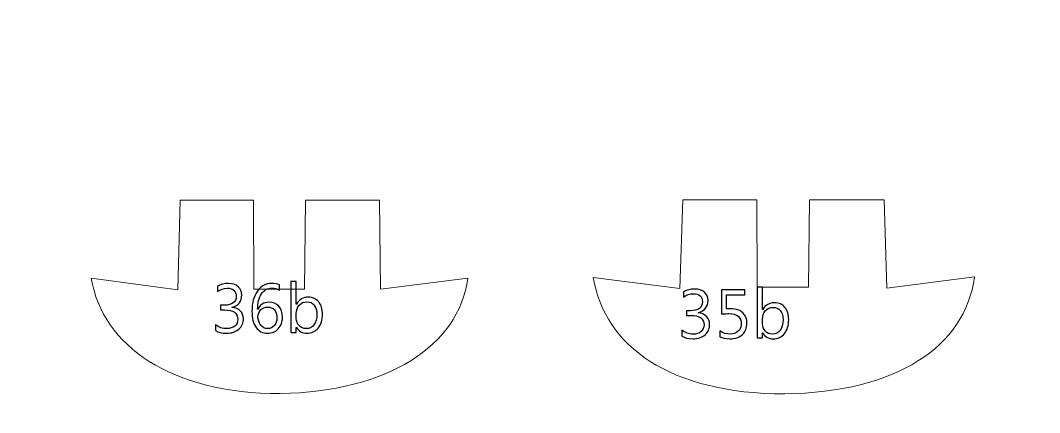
# Model space of a CAD drawing. Header units: centimetres. Extents: x -370 to 378, y -504 to 433.
# Drawn here: x 60.4 to 180, y 309.8 to 355.8 of the extents above; entities that cross this region are included whole.
import ezdxf

# ---------------------------------------------------------------- set-up
doc = ezdxf.new("R2010")
doc.units = ezdxf.units.CM
doc.header["$MEASUREMENT"] = 0
doc.layers.add('Camada 1', color=7, linetype='Continuous')
doc.layers.add('Camada 2', color=20, linetype='Continuous')

msp = doc.modelspace()

# ---------------------------------------------------------------- linework, layer by layer
at = {"layer": 'Camada 1', "lineweight": 9}
for points, knots in [([(216.72, 265.25), (216.72, 265.25), (230.12, 265.32), (230.12, 265.32), (230.12, 265.32), (230.12, 265.32), (230.1, 244.77), (230.1, 244.77), (230.1, 244.77), (230.1, 244.77), (236.36, 244.77), (236.36, 244.77), (236.36, 244.77), (236.36, 244.77), (236.37, 265.18), (236.37, 265.18), (236.37, 265.18), (236.37, 265.18), (256.21, 265.18), (256.21, 265.18), (256.21, 265.18), (256.21, 265.18), (256.21, 244.77), (256.21, 244.77), (256.21, 244.77), (256.21, 244.77), (262.44, 244.77), (262.44, 244.77), (262.44, 244.77), (262.44, 244.77), (262.45, 265.21), (262.45, 265.21), (262.45, 265.21), (262.45, 265.21), (282.35, 265.2), (282.35, 265.2), (282.35, 265.2), (282.35, 265.2), (282.3, 244.78), (282.3, 244.78), (282.3, 244.78), (282.3, 244.78), (288.63, 244.77), (288.63, 244.77), (288.63, 244.77), (288.63, 244.77), (288.65, 265.26), (288.65, 265.26), (288.65, 265.26), (288.65, 265.26), (308.48, 265.28), (308.48, 265.28), (308.48, 265.28), (308.48, 265.28), (308.48, 244.77), (308.48, 244.77), (308.48, 244.77), (308.48, 244.77), (314.69, 244.77), (314.69, 244.77), (314.69, 244.77), (314.69, 244.77), (314.79, 265.25), (314.79, 265.25), (314.79, 265.25), (314.79, 265.25), (334.83, 265.21), (334.83, 265.21), (334.83, 265.21), (334.83, 265.21), (334.89, 244.77), (334.89, 244.77), (334.89, 244.77), (334.89, 244.77), (341.06, 244.77), (341.06, 244.77), (341.06, 244.77), (341.06, 244.77), (341.09, 265.21), (341.09, 265.21), (341.09, 265.21), (341.09, 265.21), (366.92, 265.22), (366.92, 265.22), (366.92, 265.22), (366.92, 265.22), (366.97, 256.87), (366.97, 256.87), (366.97, 256.87), (366.97, 256.87), (360.75, 256.87), (360.75, 256.87), (360.75, 256.87), (360.75, 256.87), (360.75, 232.29), (360.75, 232.29), (360.75, 232.29), (360.75, 232.29), (366.96, 232.3), (366.96, 232.3), (366.96, 232.3), (366.96, 232.3), (366.96, 224.01), (366.96, 224.01), (366.96, 224.01), (366.96, 224.01), (210.2, 224.01), (210.2, 224.01), (210.2, 224.01), (210.2, 224.01), (210.19, 236.57), (210.19, 236.57), (210.19, 236.57), (210.19, 236.57), (189.14, 236.57), (189.14, 236.57), (189.14, 236.57), (185.92, 236.5), (184.44, 233.06), (184.41, 226.83), (184.41, 226.83), (184.67, 216.63), (178.68, 212.36), (173.82, 212.9), (173.82, 212.9), (173.82, 212.9), (176.7, 236.15), (176.7, 236.15), (176.7, 236.15), (176.7, 236.15), (170.54, 236.79), (170.54, 236.79), (170.54, 236.79), (170.54, 236.79), (168.49, 221.6), (168.49, 221.6), (168.49, 221.6), (168.49, 221.6), (4.29, 221.42), (4.29, 221.42), (4.29, 221.42), (4.29, 221.42), (4.29, 209.38), (4.29, 209.38), (4.29, 209.38), (4.29, 209.38), (-1.97, 209.37), (-1.97, 209.37), (-1.97, 209.37), (-1.97, 209.37), (-2.24, 168.07), (-2.24, 168.07), (-2.24, 168.07), (-2.24, 168.07), (-66.59, 160.86), (-66.59, 160.86), (-66.59, 160.86), (-66.59, 160.86), (-120.1, 160.89), (-120.1, 160.89), (-120.1, 160.89), (-122.91, 159.85), (-124.08, 157.5), (-123.29, 153.57), (-123.29, 153.57), (-123.29, 153.57), (-121.42, 147.7), (-121.42, 147.7), (-121.42, 147.7), (-119.66, 142.22), (-119.16, 139.07), (-123.56, 137.25), (-123.56, 137.25), (-123.56, 137.25), (-131.46, 134.3), (-131.46, 134.3), (-131.46, 134.3), (-142.33, 129.37), (-143.93, 118.84), (-139.19, 104.49), (-139.19, 104.49), (-136.72, 96.59), (-139.7, 91.08), (-144.31, 92.77), (-144.31, 92.77), (-144.31, 92.77), (-196.02, 110.18), (-196.02, 110.18), (-196.02, 110.18), (-194.83, 114.68), (-193.39, 119.17), (-191.72, 123.67), (-191.72, 123.67), (-191.72, 123.67), (-176.99, 117.36), (-176.99, 117.36), (-176.99, 117.36), (-176.99, 117.36), (-174.94, 123.3), (-174.94, 123.3), (-174.94, 123.3), (-174.94, 123.3), (-189.72, 129.6), (-189.72, 129.6), (-189.72, 129.6), (-187.47, 134.47), (-185.1, 139.22), (-182.61, 143.84), (-182.61, 143.84), (-182.61, 143.84), (-167.89, 135.79), (-167.89, 135.79), (-167.89, 135.79), (-167.89, 135.79), (-164.64, 141.09), (-164.64, 141.09), (-164.64, 141.09), (-164.64, 141.09), (-179.18, 149.21), (-179.18, 149.21), (-179.18, 149.21), (-176.8, 153.4), (-174.32, 157.38), (-171.69, 161.08), (-171.69, 161.08), (-171.69, 161.08), (-158.22, 152.02), (-158.22, 152.02), (-158.22, 152.02), (-158.22, 152.02), (-154.85, 157.14), (-154.85, 157.14), (-154.85, 157.14), (-154.85, 157.14), (-168.14, 166.2), (-168.14, 166.2), (-168.14, 166.2), (-165.27, 169.95), (-162.56, 173.78), (-160.03, 177.69), (-160.03, 177.69), (-160.03, 177.69), (-146.12, 169.01), (-146.12, 169.01), (-146.12, 169.01), (-146.12, 169.01), (-143.44, 174.44), (-143.44, 174.44), (-143.44, 174.44), (-143.44, 174.44), (-157.04, 183.25), (-157.04, 183.25), (-157.04, 183.25), (-151.69, 195.77), (-155.4, 206.05), (-170.3, 212.16), (-170.3, 212.16), (-196.33, 218.03), (-225.84, 215.09), (-252.77, 201.8), (-252.77, 201.8), (-272.12, 191.19), (-291.08, 177.8), (-311.37, 166), (-311.37, 166), (-321.66, 159.34), (-331.85, 153.37), (-342.74, 148.57), (-342.74, 148.57), (-346.86, 147.22), (-349.73, 146.71), (-351.28, 147.57), (-351.28, 147.57), (-360.97, 156.27), (-365.92, 177.16), (-365.13, 212.75), (-365.13, 212.75), (-363.04, 242.96), (-358.03, 262.69), (-349.49, 269.76), (-349.49, 269.76), (-341.69, 272.71), (-312.34, 273.16), (-268.24, 269.82), (-268.24, 269.82), (-238.22, 267.47), (-208.36, 264.64), (-178.6, 261.52), (-178.6, 261.52), (-161.15, 259.51), (-146.66, 274.84), (-133.66, 298.46), (-133.66, 298.46), (-137.93, 299.19), (-140.95, 302.51), (-141.33, 309.22), (-141.33, 309.22), (-141.25, 317.16), (-137.79, 321.12), (-131.21, 321.7), (-131.21, 321.7), (-128.46, 321.72), (-125.72, 321.69), (-122.98, 321.38), (-122.98, 321.38), (-119.25, 320.93), (-117.52, 322.57), (-117.64, 327.13), (-117.64, 327.13), (-117.64, 327.13), (-117.58, 336.15), (-117.58, 336.15), (-117.58, 336.15), (-117.58, 336.15), (-110.78, 336.15), (-110.78, 336.15), (-110.78, 336.15), (-110.78, 336.15), (-110.77, 349.14), (-110.77, 349.14), (-110.77, 349.14), (-110.77, 349.14), (-99.34, 349.13), (-99.34, 349.13), (-99.34, 349.13), (-99.34, 349.13), (-88.15, 362.88), (-88.15, 362.88), (-88.15, 362.88), (-88.15, 362.88), (-34.12, 362.87), (-34.12, 362.87), (-34.12, 362.87), (-34.12, 362.87), (-34.11, 340.51), (-34.11, 340.51), (-34.11, 340.51), (-34.11, 340.51), (-27.6, 340.51), (-27.6, 340.51), (-27.6, 340.51), (-27.6, 340.51), (-27.69, 325.72), (-27.69, 325.72), (-27.69, 325.72), (-27.87, 322.53), (-30.05, 321.13), (-33.36, 320.6), (-33.36, 320.6), (-33.36, 320.6), (-44.15, 320.59), (-44.15, 320.59), (-44.15, 320.59), (-44.15, 320.59), (-44.15, 311.19), (-44.15, 311.19), (-44.15, 311.19), (-44.15, 311.19), (-32.85, 311.19), (-32.85, 311.19), (-32.85, 311.19), (-18.57, 310.63), (-10.26, 308.44), (-6.27, 303.59), (-6.27, 303.59), (-3.71, 300.56), (-2.15, 297.2), (-2.03, 293.35), (-2.03, 293.35), (-2.03, 293.35), (-1.9, 274.86), (-1.9, 274.86), (-1.9, 274.86), (-1.9, 274.86), (4.41, 274.86), (4.41, 274.86), (4.41, 274.86), (4.41, 274.86), (4.43, 260.31), (4.43, 260.31), (4.43, 260.31), (4.43, 260.31), (175.04, 260.3), (175.04, 260.3), (175.04, 260.3), (175.04, 260.3), (175.02, 268.36), (175.02, 268.36), (175.02, 268.36), (179.18, 281.41), (183.27, 295.03), (187.51, 307.5), (187.51, 307.5), (189.37, 313.03), (192.54, 316.08), (197.01, 315.93), (197.01, 315.93), (202.87, 315.37), (206.19, 311.72), (207.98, 306.1), (207.98, 306.1), (211.36, 293.08), (213.79, 278.85), (216.72, 265.25)], [0, 0, 0, 0, 0.009804, 0.009804, 0.009804, 0.009804, 0.019608, 0.019608, 0.019608, 0.019608, 0.029412, 0.029412, 0.029412, 0.029412, 0.039216, 0.039216, 0.039216, 0.039216, 0.04902, 0.04902, 0.04902, 0.04902, 0.058824, 0.058824, 0.058824, 0.058824, 0.068627, 0.068627, 0.068627, 0.068627, 0.078431, 0.078431, 0.078431, 0.078431, 0.088235, 0.088235, 0.088235, 0.088235, 0.098039, 0.098039, 0.098039, 0.098039, 0.107843, 0.107843, 0.107843, 0.107843, 0.117647, 0.117647, 0.117647, 0.117647, 0.127451, 0.127451, 0.127451, 0.127451, 0.137255, 0.137255, 0.137255, 0.137255, 0.147059, 0.147059, 0.147059, 0.147059, 0.156863, 0.156863, 0.156863, 0.156863, 0.166667, 0.166667, 0.166667, 0.166667, 0.176471, 0.176471, 0.176471, 0.176471, 0.186275, 0.186275, 0.186275, 0.186275, 0.196078, 0.196078, 0.196078, 0.196078, 0.205882, 0.205882, 0.205882, 0.205882, 0.215686, 0.215686, 0.215686, 0.215686, 0.22549, 0.22549, 0.22549, 0.22549, 0.235294, 0.235294, 0.235294, 0.235294, 0.245098, 0.245098, 0.245098, 0.245098, 0.254902, 0.254902, 0.254902, 0.254902, 0.264706, 0.264706, 0.264706, 0.264706, 0.27451, 0.27451, 0.27451, 0.27451, 0.284314, 0.284314, 0.284314, 0.284314, 0.294118, 0.294118, 0.294118, 0.294118, 0.303922, 0.303922, 0.303922, 0.303922, 0.313725, 0.313725, 0.313725, 0.313726, 0.323529, 0.323529, 0.323529, 0.323529, 0.333333, 0.333333, 0.333333, 0.333333, 0.343137, 0.343137, 0.343137, 0.343137, 0.352941, 0.352941, 0.352941, 0.352941, 0.362745, 0.362745, 0.362745, 0.362745, 0.372549, 0.372549, 0.372549, 0.372549, 0.382353, 0.382353, 0.382353, 0.382353, 0.392157, 0.392157, 0.392157, 0.392157, 0.401961, 0.401961, 0.401961, 0.401961, 0.411765, 0.411765, 0.411765, 0.411765, 0.421569, 0.421569, 0.421569, 0.421569, 0.431373, 0.431373, 0.431373, 0.431373, 0.441176, 0.441176, 0.441176, 0.441176, 0.45098, 0.45098, 0.45098, 0.45098, 0.460784, 0.460784, 0.460784, 0.460784, 0.470588, 0.470588, 0.470588, 0.470588, 0.480392, 0.480392, 0.480392, 0.480392, 0.490196, 0.490196, 0.490196, 0.490196, 0.5, 0.5, 0.5, 0.5, 0.509804, 0.509804, 0.509804, 0.509804, 0.519608, 0.519608, 0.519608, 0.519608, 0.529412, 0.529412, 0.529412, 0.529412, 0.539216, 0.539216, 0.539216, 0.539216, 0.54902, 0.54902, 0.54902, 0.54902, 0.558824, 0.558824, 0.558824, 0.558824, 0.568627, 0.568627, 0.568627, 0.568627, 0.578431, 0.578431, 0.578431, 0.578431, 0.588235, 0.588235, 0.588235, 0.588235, 0.598039, 0.598039, 0.598039, 0.598039, 0.607843, 0.607843, 0.607843, 0.607843, 0.617647, 0.617647, 0.617647, 0.617647, 0.627451, 0.627451, 0.627451, 0.627451, 0.637255, 0.637255, 0.637255, 0.637255, 0.647059, 0.647059, 0.647059, 0.647059, 0.656863, 0.656863, 0.656863, 0.656863, 0.666667, 0.666667, 0.666667, 0.666667, 0.676471, 0.676471, 0.676471, 0.676471, 0.686275, 0.686275, 0.686275, 0.686275, 0.696078, 0.696078, 0.696078, 0.696078, 0.705882, 0.705882, 0.705882, 0.705882, 0.715686, 0.715686, 0.715686, 0.715686, 0.72549, 0.72549, 0.72549, 0.72549, 0.735294, 0.735294, 0.735294, 0.735294, 0.745098, 0.745098, 0.745098, 0.745098, 0.754902, 0.754902, 0.754902, 0.754902, 0.764706, 0.764706, 0.764706, 0.764706, 0.77451, 0.77451, 0.77451, 0.77451, 0.784314, 0.784314, 0.784314, 0.784314, 0.794118, 0.794118, 0.794118, 0.794118, 0.803922, 0.803922, 0.803922, 0.803922, 0.813725, 0.813725, 0.813725, 0.813726, 0.823529, 0.823529, 0.823529, 0.823529, 0.833333, 0.833333, 0.833333, 0.833333, 0.843137, 0.843137, 0.843137, 0.843137, 0.852941, 0.852941, 0.852941, 0.852941, 0.862745, 0.862745, 0.862745, 0.862745, 0.872549, 0.872549, 0.872549, 0.872549, 0.882353, 0.882353, 0.882353, 0.882353, 0.892157, 0.892157, 0.892157, 0.892157, 0.901961, 0.901961, 0.901961, 0.901961, 0.911765, 0.911765, 0.911765, 0.911765, 0.921569, 0.921569, 0.921569, 0.921569, 0.931373, 0.931373, 0.931373, 0.931373, 0.941176, 0.941176, 0.941176, 0.941176, 0.95098, 0.95098, 0.95098, 0.95098, 0.960784, 0.960784, 0.960784, 0.960784, 0.970588, 0.970588, 0.970588, 0.970588, 0.980392, 0.980392, 0.980392, 0.980392, 1, 1, 1, 1]), ([(79.11, 334.69), (79.11, 334.69), (87.71, 334.69), (87.71, 334.69), (87.71, 334.69), (87.71, 334.69), (87.75, 324.25), (87.75, 324.25), (87.75, 324.25), (87.75, 324.25), (93.7, 324.25), (93.7, 324.25), (93.7, 324.25), (93.7, 324.25), (93.81, 334.69), (93.81, 334.69), (93.81, 334.69), (93.81, 334.69), (102.52, 334.69), (102.52, 334.69), (102.52, 334.69), (102.52, 334.69), (102.63, 324.24), (102.63, 324.24), (102.63, 324.24), (102.63, 324.24), (112.89, 325.54), (112.89, 325.54), (112.89, 325.54), (111.8, 317.53), (103.41, 312.22), (90.87, 311.98), (90.87, 311.98), (78.06, 312.02), (70.03, 317.51), (68.67, 325.55), (68.67, 325.55), (68.67, 325.55), (78.83, 324.17), (78.83, 324.17), (78.83, 324.17), (78.83, 324.17), (79.11, 334.69), (79.11, 334.69)], [0, 0, 0, 0, 0.083333, 0.083333, 0.083333, 0.083333, 0.166667, 0.166667, 0.166667, 0.166667, 0.25, 0.25, 0.25, 0.25, 0.333333, 0.333333, 0.333333, 0.333333, 0.416667, 0.416667, 0.416667, 0.416667, 0.5, 0.5, 0.5, 0.5, 0.583333, 0.583333, 0.583333, 0.583333, 0.666667, 0.666667, 0.666667, 0.666667, 0.75, 0.75, 0.75, 0.75, 0.833333, 0.833333, 0.833333, 0.833333, 1, 1, 1, 1]), ([(138.14, 334.74), (138.14, 334.74), (146.83, 334.74), (146.83, 334.74), (146.83, 334.74), (146.83, 334.74), (146.87, 324.48), (146.87, 324.48), (146.87, 324.48), (146.87, 324.48), (152.86, 324.47), (152.86, 324.47), (152.86, 324.47), (152.86, 324.47), (152.98, 334.74), (152.98, 334.74), (152.98, 334.74), (152.98, 334.74), (161.76, 334.74), (161.76, 334.74), (161.76, 334.74), (161.76, 334.74), (162.06, 324.38), (162.06, 324.38), (162.06, 324.38), (162.06, 324.38), (172.36, 325.69), (172.36, 325.69), (172.36, 325.69), (171.27, 317.44), (163.18, 312.18), (150.11, 311.94), (150.11, 311.94), (136.52, 311.98), (128.98, 317.56), (127.61, 325.6), (127.61, 325.6), (127.61, 325.6), (137.77, 324.32), (137.77, 324.32), (137.77, 324.32), (137.77, 324.32), (138.14, 334.74), (138.14, 334.74)], [0, 0, 0, 0, 0.083333, 0.083333, 0.083333, 0.083333, 0.166667, 0.166667, 0.166667, 0.166667, 0.25, 0.25, 0.25, 0.25, 0.333333, 0.333333, 0.333333, 0.333333, 0.416667, 0.416667, 0.416667, 0.416667, 0.5, 0.5, 0.5, 0.5, 0.583333, 0.583333, 0.583333, 0.583333, 0.666667, 0.666667, 0.666667, 0.666667, 0.75, 0.75, 0.75, 0.75, 0.833333, 0.833333, 0.833333, 0.833333, 1, 1, 1, 1])]:
    msp.add_open_spline(points, degree=3, knots=knots, dxfattribs=at)
at = {"layer": 'Camada 2'}
for points, knots in [([(83.28, 319.38), (83.28, 319.38), (83.28, 320.07), (83.28, 320.07), (83.28, 320.07), (83.66, 319.76), (84.1, 319.61), (84.58, 319.61), (84.58, 319.61), (84.98, 319.61), (85.29, 319.71), (85.53, 319.91), (85.53, 319.91), (85.76, 320.1), (85.88, 320.37), (85.88, 320.7), (85.88, 320.7), (85.88, 321.44), (85.36, 321.81), (84.31, 321.81), (84.31, 321.81), (84.31, 321.81), (83.84, 321.81), (83.84, 321.81), (83.84, 321.81), (83.84, 321.81), (83.84, 322.36), (83.84, 322.36), (83.84, 322.36), (83.84, 322.36), (84.29, 322.36), (84.29, 322.36), (84.29, 322.36), (85.22, 322.36), (85.69, 322.71), (85.69, 323.4), (85.69, 323.4), (85.69, 324.04), (85.33, 324.36), (84.62, 324.36), (84.62, 324.36), (84.22, 324.36), (83.85, 324.23), (83.49, 323.96), (83.49, 323.96), (83.49, 323.96), (83.49, 324.59), (83.49, 324.59), (83.49, 324.59), (83.86, 324.8), (84.29, 324.91), (84.78, 324.91), (84.78, 324.91), (85.25, 324.91), (85.63, 324.78), (85.92, 324.53), (85.92, 324.53), (86.21, 324.28), (86.35, 323.96), (86.35, 323.56), (86.35, 323.56), (86.35, 322.82), (85.97, 322.34), (85.21, 322.13), (85.21, 322.13), (85.21, 322.13), (85.21, 322.11), (85.21, 322.11), (85.21, 322.11), (85.62, 322.07), (85.94, 321.93), (86.18, 321.68), (86.18, 321.68), (86.42, 321.44), (86.54, 321.13), (86.54, 320.77), (86.54, 320.77), (86.54, 320.26), (86.36, 319.85), (86, 319.54), (86, 319.54), (85.63, 319.23), (85.15, 319.07), (84.56, 319.07), (84.56, 319.07), (84.02, 319.07), (83.59, 319.17), (83.28, 319.38)], [0, 0, 0, 0, 0.043478, 0.043478, 0.043478, 0.043478, 0.086957, 0.086957, 0.086957, 0.086957, 0.130435, 0.130435, 0.130435, 0.130435, 0.173913, 0.173913, 0.173913, 0.173913, 0.217391, 0.217391, 0.217391, 0.217391, 0.26087, 0.26087, 0.26087, 0.26087, 0.304348, 0.304348, 0.304348, 0.304348, 0.347826, 0.347826, 0.347826, 0.347826, 0.391304, 0.391304, 0.391304, 0.391304, 0.434783, 0.434783, 0.434783, 0.434783, 0.478261, 0.478261, 0.478261, 0.478261, 0.521739, 0.521739, 0.521739, 0.521739, 0.565217, 0.565217, 0.565217, 0.565217, 0.608696, 0.608696, 0.608696, 0.608696, 0.652174, 0.652174, 0.652174, 0.652174, 0.695652, 0.695652, 0.695652, 0.695652, 0.73913, 0.73913, 0.73913, 0.73913, 0.782609, 0.782609, 0.782609, 0.782609, 0.826087, 0.826087, 0.826087, 0.826087, 0.869565, 0.869565, 0.869565, 0.869565, 0.913043, 0.913043, 0.913043, 0.913043, 1, 1, 1, 1]), ([(90.78, 324.75), (90.78, 324.75), (90.78, 324.14), (90.78, 324.14), (90.78, 324.14), (90.49, 324.29), (90.19, 324.36), (89.86, 324.36), (89.86, 324.36), (89.36, 324.36), (88.96, 324.14), (88.66, 323.69), (88.66, 323.69), (88.36, 323.25), (88.21, 322.65), (88.21, 321.9), (88.21, 321.9), (88.21, 321.9), (88.23, 321.9), (88.23, 321.9), (88.23, 321.9), (88.49, 322.43), (88.92, 322.7), (89.52, 322.7), (89.52, 322.7), (90.01, 322.7), (90.4, 322.54), (90.69, 322.23), (90.69, 322.23), (90.99, 321.91), (91.13, 321.48), (91.13, 320.95), (91.13, 320.95), (91.13, 320.4), (90.96, 319.95), (90.63, 319.6), (90.63, 319.6), (90.3, 319.25), (89.87, 319.07), (89.36, 319.07), (89.36, 319.07), (88.79, 319.07), (88.35, 319.3), (88.03, 319.75), (88.03, 319.75), (87.7, 320.2), (87.54, 320.83), (87.54, 321.65), (87.54, 321.65), (87.54, 322.64), (87.75, 323.43), (88.18, 324.02), (88.18, 324.02), (88.6, 324.61), (89.16, 324.91), (89.85, 324.91), (89.85, 324.91), (90.24, 324.91), (90.55, 324.86), (90.78, 324.75)], [0, 0, 0, 0, 0.0625, 0.0625, 0.0625, 0.0625, 0.125, 0.125, 0.125, 0.125, 0.1875, 0.1875, 0.1875, 0.1875, 0.25, 0.25, 0.25, 0.25, 0.3125, 0.3125, 0.3125, 0.3125, 0.375, 0.375, 0.375, 0.375, 0.4375, 0.4375, 0.4375, 0.4375, 0.5, 0.5, 0.5, 0.5, 0.5625, 0.5625, 0.5625, 0.5625, 0.625, 0.625, 0.625, 0.625, 0.6875, 0.6875, 0.6875, 0.6875, 0.75, 0.75, 0.75, 0.75, 0.8125, 0.8125, 0.8125, 0.8125, 0.875, 0.875, 0.875, 0.875, 1, 1, 1, 1]), ([(92.77, 319.75), (92.77, 319.75), (92.75, 319.75), (92.75, 319.75), (92.75, 319.75), (92.75, 319.75), (92.75, 319.17), (92.75, 319.17), (92.75, 319.17), (92.75, 319.17), (92.11, 319.17), (92.11, 319.17), (92.11, 319.17), (92.11, 319.17), (92.11, 325.14), (92.11, 325.14), (92.11, 325.14), (92.11, 325.14), (92.75, 325.14), (92.75, 325.14), (92.75, 325.14), (92.75, 325.14), (92.75, 322.5), (92.75, 322.5), (92.75, 322.5), (92.75, 322.5), (92.77, 322.5), (92.77, 322.5), (92.77, 322.5), (93.09, 323.03), (93.55, 323.3), (94.16, 323.3), (94.16, 323.3), (94.68, 323.3), (95.08, 323.12), (95.38, 322.76), (95.38, 322.76), (95.67, 322.39), (95.82, 321.91), (95.82, 321.3), (95.82, 321.3), (95.82, 320.63), (95.65, 320.09), (95.32, 319.68), (95.32, 319.68), (95, 319.27), (94.55, 319.07), (93.98, 319.07), (93.98, 319.07), (93.44, 319.07), (93.04, 319.3), (92.77, 319.75)], [0, 0, 0, 0, 0.071429, 0.071429, 0.071429, 0.071429, 0.142857, 0.142857, 0.142857, 0.142857, 0.214286, 0.214286, 0.214286, 0.214286, 0.285714, 0.285714, 0.285714, 0.285714, 0.357143, 0.357143, 0.357143, 0.357143, 0.428571, 0.428571, 0.428571, 0.428571, 0.5, 0.5, 0.5, 0.5, 0.571429, 0.571429, 0.571429, 0.571429, 0.642857, 0.642857, 0.642857, 0.642857, 0.714286, 0.714286, 0.714286, 0.714286, 0.785714, 0.785714, 0.785714, 0.785714, 0.857143, 0.857143, 0.857143, 0.857143, 1, 1, 1, 1]), ([(147.5, 319.1), (147.5, 319.1), (147.48, 319.1), (147.48, 319.1), (147.48, 319.1), (147.48, 319.1), (147.48, 318.52), (147.48, 318.52), (147.48, 318.52), (147.48, 318.52), (146.84, 318.52), (146.84, 318.52), (146.84, 318.52), (146.84, 318.52), (146.84, 324.49), (146.84, 324.49), (146.84, 324.49), (146.84, 324.49), (147.48, 324.49), (147.48, 324.49), (147.48, 324.49), (147.48, 324.49), (147.48, 321.85), (147.48, 321.85), (147.48, 321.85), (147.48, 321.85), (147.5, 321.85), (147.5, 321.85), (147.5, 321.85), (147.82, 322.38), (148.28, 322.65), (148.89, 322.65), (148.89, 322.65), (149.41, 322.65), (149.81, 322.47), (150.11, 322.11), (150.11, 322.11), (150.4, 321.75), (150.55, 321.26), (150.55, 320.65), (150.55, 320.65), (150.55, 319.98), (150.38, 319.44), (150.06, 319.03), (150.06, 319.03), (149.73, 318.63), (149.28, 318.42), (148.71, 318.42), (148.71, 318.42), (148.17, 318.42), (147.77, 318.65), (147.5, 319.1)], [0, 0, 0, 0, 0.071429, 0.071429, 0.071429, 0.071429, 0.142857, 0.142857, 0.142857, 0.142857, 0.214286, 0.214286, 0.214286, 0.214286, 0.285714, 0.285714, 0.285714, 0.285714, 0.357143, 0.357143, 0.357143, 0.357143, 0.428571, 0.428571, 0.428571, 0.428571, 0.5, 0.5, 0.5, 0.5, 0.571429, 0.571429, 0.571429, 0.571429, 0.642857, 0.642857, 0.642857, 0.642857, 0.714286, 0.714286, 0.714286, 0.714286, 0.785714, 0.785714, 0.785714, 0.785714, 0.857143, 0.857143, 0.857143, 0.857143, 1, 1, 1, 1]), ([(138.01, 318.73), (138.01, 318.73), (138.01, 319.42), (138.01, 319.42), (138.01, 319.42), (138.39, 319.12), (138.83, 318.96), (139.31, 318.96), (139.31, 318.96), (139.71, 318.96), (140.02, 319.06), (140.26, 319.26), (140.26, 319.26), (140.49, 319.46), (140.61, 319.72), (140.61, 320.06), (140.61, 320.06), (140.61, 320.8), (140.09, 321.17), (139.04, 321.17), (139.04, 321.17), (139.04, 321.17), (138.57, 321.17), (138.57, 321.17), (138.57, 321.17), (138.57, 321.17), (138.57, 321.71), (138.57, 321.71), (138.57, 321.71), (138.57, 321.71), (139.02, 321.71), (139.02, 321.71), (139.02, 321.71), (139.95, 321.71), (140.42, 322.06), (140.42, 322.75), (140.42, 322.75), (140.42, 323.39), (140.06, 323.71), (139.35, 323.71), (139.35, 323.71), (138.95, 323.71), (138.58, 323.58), (138.22, 323.31), (138.22, 323.31), (138.22, 323.31), (138.22, 323.94), (138.22, 323.94), (138.22, 323.94), (138.59, 324.15), (139.02, 324.26), (139.51, 324.26), (139.51, 324.26), (139.99, 324.26), (140.37, 324.14), (140.65, 323.88), (140.65, 323.88), (140.94, 323.63), (141.08, 323.31), (141.08, 322.92), (141.08, 322.92), (141.08, 322.17), (140.7, 321.69), (139.94, 321.48), (139.94, 321.48), (139.94, 321.48), (139.94, 321.46), (139.94, 321.46), (139.94, 321.46), (140.35, 321.43), (140.67, 321.28), (140.91, 321.04), (140.91, 321.04), (141.15, 320.79), (141.27, 320.48), (141.27, 320.12), (141.27, 320.12), (141.27, 319.61), (141.09, 319.2), (140.73, 318.89), (140.73, 318.89), (140.36, 318.58), (139.88, 318.42), (139.29, 318.42), (139.29, 318.42), (138.75, 318.42), (138.32, 318.53), (138.01, 318.73)], [0, 0, 0, 0, 0.043478, 0.043478, 0.043478, 0.043478, 0.086957, 0.086957, 0.086957, 0.086957, 0.130435, 0.130435, 0.130435, 0.130435, 0.173913, 0.173913, 0.173913, 0.173913, 0.217391, 0.217391, 0.217391, 0.217391, 0.26087, 0.26087, 0.26087, 0.26087, 0.304348, 0.304348, 0.304348, 0.304348, 0.347826, 0.347826, 0.347826, 0.347826, 0.391304, 0.391304, 0.391304, 0.391304, 0.434783, 0.434783, 0.434783, 0.434783, 0.478261, 0.478261, 0.478261, 0.478261, 0.521739, 0.521739, 0.521739, 0.521739, 0.565217, 0.565217, 0.565217, 0.565217, 0.608696, 0.608696, 0.608696, 0.608696, 0.652174, 0.652174, 0.652174, 0.652174, 0.695652, 0.695652, 0.695652, 0.695652, 0.73913, 0.73913, 0.73913, 0.73913, 0.782609, 0.782609, 0.782609, 0.782609, 0.826087, 0.826087, 0.826087, 0.826087, 0.869565, 0.869565, 0.869565, 0.869565, 0.913043, 0.913043, 0.913043, 0.913043, 1, 1, 1, 1]), ([(142.48, 318.66), (142.48, 318.66), (142.48, 319.34), (142.48, 319.34), (142.48, 319.34), (142.87, 319.09), (143.26, 318.96), (143.66, 318.96), (143.66, 318.96), (144.06, 318.96), (144.38, 319.08), (144.62, 319.3), (144.62, 319.3), (144.87, 319.53), (144.99, 319.83), (144.99, 320.2), (144.99, 320.2), (144.99, 320.57), (144.87, 320.86), (144.62, 321.06), (144.62, 321.06), (144.37, 321.27), (144.01, 321.37), (143.55, 321.37), (143.55, 321.37), (143.39, 321.37), (143.09, 321.36), (142.66, 321.33), (142.66, 321.33), (142.66, 321.33), (142.66, 324.17), (142.66, 324.17), (142.66, 324.17), (142.66, 324.17), (145.39, 324.17), (145.39, 324.17), (145.39, 324.17), (145.39, 324.17), (145.39, 323.58), (145.39, 323.58), (145.39, 323.58), (145.39, 323.58), (143.27, 323.58), (143.27, 323.58), (143.27, 323.58), (143.27, 323.58), (143.27, 321.92), (143.27, 321.92), (143.27, 321.92), (143.45, 321.93), (143.61, 321.94), (143.75, 321.94), (143.75, 321.94), (144.36, 321.94), (144.83, 321.79), (145.16, 321.48), (145.16, 321.48), (145.49, 321.18), (145.65, 320.77), (145.65, 320.24), (145.65, 320.24), (145.65, 319.69), (145.47, 319.25), (145.12, 318.92), (145.12, 318.92), (144.76, 318.59), (144.27, 318.42), (143.65, 318.42), (143.65, 318.42), (143.13, 318.42), (142.74, 318.5), (142.48, 318.66)], [0, 0, 0, 0, 0.052632, 0.052632, 0.052632, 0.052632, 0.105263, 0.105263, 0.105263, 0.105263, 0.157895, 0.157895, 0.157895, 0.157895, 0.210526, 0.210526, 0.210526, 0.210526, 0.263158, 0.263158, 0.263158, 0.263158, 0.315789, 0.315789, 0.315789, 0.315789, 0.368421, 0.368421, 0.368421, 0.368421, 0.421053, 0.421053, 0.421053, 0.421053, 0.473684, 0.473684, 0.473684, 0.473684, 0.526316, 0.526316, 0.526316, 0.526316, 0.578947, 0.578947, 0.578947, 0.578947, 0.631579, 0.631579, 0.631579, 0.631579, 0.684211, 0.684211, 0.684211, 0.684211, 0.736842, 0.736842, 0.736842, 0.736842, 0.789474, 0.789474, 0.789474, 0.789474, 0.842105, 0.842105, 0.842105, 0.842105, 0.894737, 0.894737, 0.894737, 0.894737, 1, 1, 1, 1]), ([(89.37, 322.15), (89.04, 322.15), (88.77, 322.04), (88.56, 321.81), (88.56, 321.81), (88.36, 321.59), (88.25, 321.32), (88.25, 321.01), (88.25, 321.01), (88.25, 320.62), (88.36, 320.3), (88.56, 320.02), (88.56, 320.02), (88.77, 319.75), (89.04, 319.61), (89.38, 319.61), (89.38, 319.61), (89.71, 319.61), (89.97, 319.73), (90.17, 319.97), (90.17, 319.97), (90.37, 320.21), (90.47, 320.51), (90.47, 320.87), (90.47, 320.87), (90.47, 321.27), (90.37, 321.59), (90.18, 321.81), (90.18, 321.81), (89.99, 322.04), (89.72, 322.15), (89.37, 322.15)], [0, 0, 0, 0, 0.111111, 0.111111, 0.111111, 0.111111, 0.222222, 0.222222, 0.222222, 0.222222, 0.333333, 0.333333, 0.333333, 0.333333, 0.444444, 0.444444, 0.444444, 0.444444, 0.555556, 0.555556, 0.555556, 0.555556, 0.666667, 0.666667, 0.666667, 0.666667, 0.777778, 0.777778, 0.777778, 0.777778, 1, 1, 1, 1]), ([(92.75, 321.38), (92.75, 321.38), (92.75, 320.81), (92.75, 320.81), (92.75, 320.81), (92.75, 320.48), (92.86, 320.19), (93.08, 319.96), (93.08, 319.96), (93.29, 319.73), (93.57, 319.61), (93.9, 319.61), (93.9, 319.61), (94.29, 319.61), (94.6, 319.76), (94.82, 320.06), (94.82, 320.06), (95.04, 320.36), (95.16, 320.78), (95.16, 321.31), (95.16, 321.31), (95.16, 321.76), (95.05, 322.12), (94.84, 322.37), (94.84, 322.37), (94.64, 322.63), (94.36, 322.76), (94, 322.76), (94, 322.76), (93.63, 322.76), (93.32, 322.63), (93.09, 322.36), (93.09, 322.36), (92.87, 322.1), (92.75, 321.77), (92.75, 321.38)], [0, 0, 0, 0, 0.1, 0.1, 0.1, 0.1, 0.2, 0.2, 0.2, 0.2, 0.3, 0.3, 0.3, 0.3, 0.4, 0.4, 0.4, 0.4, 0.5, 0.5, 0.5, 0.5, 0.6, 0.6, 0.6, 0.6, 0.7, 0.7, 0.7, 0.7, 0.8, 0.8, 0.8, 0.8, 1, 1, 1, 1]), ([(147.48, 320.73), (147.48, 320.73), (147.48, 320.16), (147.48, 320.16), (147.48, 320.16), (147.48, 319.83), (147.59, 319.55), (147.81, 319.31), (147.81, 319.31), (148.02, 319.08), (148.3, 318.96), (148.63, 318.96), (148.63, 318.96), (149.02, 318.96), (149.33, 319.11), (149.55, 319.41), (149.55, 319.41), (149.77, 319.71), (149.89, 320.13), (149.89, 320.67), (149.89, 320.67), (149.89, 321.12), (149.78, 321.47), (149.57, 321.73), (149.57, 321.73), (149.37, 321.98), (149.09, 322.11), (148.73, 322.11), (148.73, 322.11), (148.36, 322.11), (148.05, 321.98), (147.83, 321.72), (147.83, 321.72), (147.6, 321.45), (147.48, 321.12), (147.48, 320.73)], [0, 0, 0, 0, 0.1, 0.1, 0.1, 0.1, 0.2, 0.2, 0.2, 0.2, 0.3, 0.3, 0.3, 0.3, 0.4, 0.4, 0.4, 0.4, 0.5, 0.5, 0.5, 0.5, 0.6, 0.6, 0.6, 0.6, 0.7, 0.7, 0.7, 0.7, 0.8, 0.8, 0.8, 0.8, 1, 1, 1, 1])]:
    msp.add_open_spline(points, degree=3, knots=knots, dxfattribs=at)
at = {"layer": 'Camada 2', "lineweight": 9}
for points, knots in [([(83.28, 319.38), (83.28, 319.38), (83.28, 320.07), (83.28, 320.07), (83.28, 320.07), (83.66, 319.76), (84.1, 319.61), (84.58, 319.61), (84.58, 319.61), (84.98, 319.61), (85.29, 319.71), (85.53, 319.91), (85.53, 319.91), (85.76, 320.1), (85.88, 320.37), (85.88, 320.7), (85.88, 320.7), (85.88, 321.44), (85.36, 321.81), (84.31, 321.81), (84.31, 321.81), (84.31, 321.81), (83.84, 321.81), (83.84, 321.81), (83.84, 321.81), (83.84, 321.81), (83.84, 322.36), (83.84, 322.36), (83.84, 322.36), (83.84, 322.36), (84.29, 322.36), (84.29, 322.36), (84.29, 322.36), (85.22, 322.36), (85.69, 322.71), (85.69, 323.4), (85.69, 323.4), (85.69, 324.04), (85.33, 324.36), (84.62, 324.36), (84.62, 324.36), (84.22, 324.36), (83.85, 324.23), (83.49, 323.96), (83.49, 323.96), (83.49, 323.96), (83.49, 324.59), (83.49, 324.59), (83.49, 324.59), (83.86, 324.8), (84.29, 324.91), (84.78, 324.91), (84.78, 324.91), (85.25, 324.91), (85.63, 324.78), (85.92, 324.53), (85.92, 324.53), (86.21, 324.28), (86.35, 323.96), (86.35, 323.56), (86.35, 323.56), (86.35, 322.82), (85.97, 322.34), (85.21, 322.13), (85.21, 322.13), (85.21, 322.13), (85.21, 322.11), (85.21, 322.11), (85.21, 322.11), (85.62, 322.07), (85.94, 321.93), (86.18, 321.68), (86.18, 321.68), (86.42, 321.44), (86.54, 321.13), (86.54, 320.77), (86.54, 320.77), (86.54, 320.26), (86.36, 319.85), (86, 319.54), (86, 319.54), (85.63, 319.23), (85.15, 319.07), (84.56, 319.07), (84.56, 319.07), (84.02, 319.07), (83.59, 319.17), (83.28, 319.38)], [0, 0, 0, 0, 0.043478, 0.043478, 0.043478, 0.043478, 0.086957, 0.086957, 0.086957, 0.086957, 0.130435, 0.130435, 0.130435, 0.130435, 0.173913, 0.173913, 0.173913, 0.173913, 0.217391, 0.217391, 0.217391, 0.217391, 0.26087, 0.26087, 0.26087, 0.26087, 0.304348, 0.304348, 0.304348, 0.304348, 0.347826, 0.347826, 0.347826, 0.347826, 0.391304, 0.391304, 0.391304, 0.391304, 0.434783, 0.434783, 0.434783, 0.434783, 0.478261, 0.478261, 0.478261, 0.478261, 0.521739, 0.521739, 0.521739, 0.521739, 0.565217, 0.565217, 0.565217, 0.565217, 0.608696, 0.608696, 0.608696, 0.608696, 0.652174, 0.652174, 0.652174, 0.652174, 0.695652, 0.695652, 0.695652, 0.695652, 0.73913, 0.73913, 0.73913, 0.73913, 0.782609, 0.782609, 0.782609, 0.782609, 0.826087, 0.826087, 0.826087, 0.826087, 0.869565, 0.869565, 0.869565, 0.869565, 0.913043, 0.913043, 0.913043, 0.913043, 1, 1, 1, 1]), ([(90.78, 324.75), (90.78, 324.75), (90.78, 324.14), (90.78, 324.14), (90.78, 324.14), (90.49, 324.29), (90.19, 324.36), (89.86, 324.36), (89.86, 324.36), (89.36, 324.36), (88.96, 324.14), (88.66, 323.69), (88.66, 323.69), (88.36, 323.25), (88.21, 322.65), (88.21, 321.9), (88.21, 321.9), (88.21, 321.9), (88.23, 321.9), (88.23, 321.9), (88.23, 321.9), (88.49, 322.43), (88.92, 322.7), (89.52, 322.7), (89.52, 322.7), (90.01, 322.7), (90.4, 322.54), (90.69, 322.23), (90.69, 322.23), (90.99, 321.91), (91.13, 321.48), (91.13, 320.95), (91.13, 320.95), (91.13, 320.4), (90.96, 319.95), (90.63, 319.6), (90.63, 319.6), (90.3, 319.25), (89.87, 319.07), (89.36, 319.07), (89.36, 319.07), (88.79, 319.07), (88.35, 319.3), (88.03, 319.75), (88.03, 319.75), (87.7, 320.2), (87.54, 320.83), (87.54, 321.65), (87.54, 321.65), (87.54, 322.64), (87.75, 323.43), (88.18, 324.02), (88.18, 324.02), (88.6, 324.61), (89.16, 324.91), (89.85, 324.91), (89.85, 324.91), (90.24, 324.91), (90.55, 324.86), (90.78, 324.75)], [0, 0, 0, 0, 0.0625, 0.0625, 0.0625, 0.0625, 0.125, 0.125, 0.125, 0.125, 0.1875, 0.1875, 0.1875, 0.1875, 0.25, 0.25, 0.25, 0.25, 0.3125, 0.3125, 0.3125, 0.3125, 0.375, 0.375, 0.375, 0.375, 0.4375, 0.4375, 0.4375, 0.4375, 0.5, 0.5, 0.5, 0.5, 0.5625, 0.5625, 0.5625, 0.5625, 0.625, 0.625, 0.625, 0.625, 0.6875, 0.6875, 0.6875, 0.6875, 0.75, 0.75, 0.75, 0.75, 0.8125, 0.8125, 0.8125, 0.8125, 0.875, 0.875, 0.875, 0.875, 1, 1, 1, 1]), ([(92.77, 319.75), (92.77, 319.75), (92.75, 319.75), (92.75, 319.75), (92.75, 319.75), (92.75, 319.75), (92.75, 319.17), (92.75, 319.17), (92.75, 319.17), (92.75, 319.17), (92.11, 319.17), (92.11, 319.17), (92.11, 319.17), (92.11, 319.17), (92.11, 325.14), (92.11, 325.14), (92.11, 325.14), (92.11, 325.14), (92.75, 325.14), (92.75, 325.14), (92.75, 325.14), (92.75, 325.14), (92.75, 322.5), (92.75, 322.5), (92.75, 322.5), (92.75, 322.5), (92.77, 322.5), (92.77, 322.5), (92.77, 322.5), (93.09, 323.03), (93.55, 323.3), (94.16, 323.3), (94.16, 323.3), (94.68, 323.3), (95.08, 323.12), (95.38, 322.76), (95.38, 322.76), (95.67, 322.39), (95.82, 321.91), (95.82, 321.3), (95.82, 321.3), (95.82, 320.63), (95.65, 320.09), (95.32, 319.68), (95.32, 319.68), (95, 319.27), (94.55, 319.07), (93.98, 319.07), (93.98, 319.07), (93.44, 319.07), (93.04, 319.3), (92.77, 319.75)], [0, 0, 0, 0, 0.071429, 0.071429, 0.071429, 0.071429, 0.142857, 0.142857, 0.142857, 0.142857, 0.214286, 0.214286, 0.214286, 0.214286, 0.285714, 0.285714, 0.285714, 0.285714, 0.357143, 0.357143, 0.357143, 0.357143, 0.428571, 0.428571, 0.428571, 0.428571, 0.5, 0.5, 0.5, 0.5, 0.571429, 0.571429, 0.571429, 0.571429, 0.642857, 0.642857, 0.642857, 0.642857, 0.714286, 0.714286, 0.714286, 0.714286, 0.785714, 0.785714, 0.785714, 0.785714, 0.857143, 0.857143, 0.857143, 0.857143, 1, 1, 1, 1]), ([(147.5, 319.1), (147.5, 319.1), (147.48, 319.1), (147.48, 319.1), (147.48, 319.1), (147.48, 319.1), (147.48, 318.52), (147.48, 318.52), (147.48, 318.52), (147.48, 318.52), (146.84, 318.52), (146.84, 318.52), (146.84, 318.52), (146.84, 318.52), (146.84, 324.49), (146.84, 324.49), (146.84, 324.49), (146.84, 324.49), (147.48, 324.49), (147.48, 324.49), (147.48, 324.49), (147.48, 324.49), (147.48, 321.85), (147.48, 321.85), (147.48, 321.85), (147.48, 321.85), (147.5, 321.85), (147.5, 321.85), (147.5, 321.85), (147.82, 322.38), (148.28, 322.65), (148.89, 322.65), (148.89, 322.65), (149.41, 322.65), (149.81, 322.47), (150.11, 322.11), (150.11, 322.11), (150.4, 321.75), (150.55, 321.26), (150.55, 320.65), (150.55, 320.65), (150.55, 319.98), (150.38, 319.44), (150.06, 319.03), (150.06, 319.03), (149.73, 318.63), (149.28, 318.42), (148.71, 318.42), (148.71, 318.42), (148.17, 318.42), (147.77, 318.65), (147.5, 319.1)], [0, 0, 0, 0, 0.071429, 0.071429, 0.071429, 0.071429, 0.142857, 0.142857, 0.142857, 0.142857, 0.214286, 0.214286, 0.214286, 0.214286, 0.285714, 0.285714, 0.285714, 0.285714, 0.357143, 0.357143, 0.357143, 0.357143, 0.428571, 0.428571, 0.428571, 0.428571, 0.5, 0.5, 0.5, 0.5, 0.571429, 0.571429, 0.571429, 0.571429, 0.642857, 0.642857, 0.642857, 0.642857, 0.714286, 0.714286, 0.714286, 0.714286, 0.785714, 0.785714, 0.785714, 0.785714, 0.857143, 0.857143, 0.857143, 0.857143, 1, 1, 1, 1]), ([(138.01, 318.73), (138.01, 318.73), (138.01, 319.42), (138.01, 319.42), (138.01, 319.42), (138.39, 319.12), (138.83, 318.96), (139.31, 318.96), (139.31, 318.96), (139.71, 318.96), (140.02, 319.06), (140.26, 319.26), (140.26, 319.26), (140.49, 319.46), (140.61, 319.72), (140.61, 320.06), (140.61, 320.06), (140.61, 320.8), (140.09, 321.17), (139.04, 321.17), (139.04, 321.17), (139.04, 321.17), (138.57, 321.17), (138.57, 321.17), (138.57, 321.17), (138.57, 321.17), (138.57, 321.71), (138.57, 321.71), (138.57, 321.71), (138.57, 321.71), (139.02, 321.71), (139.02, 321.71), (139.02, 321.71), (139.95, 321.71), (140.42, 322.06), (140.42, 322.75), (140.42, 322.75), (140.42, 323.39), (140.06, 323.71), (139.35, 323.71), (139.35, 323.71), (138.95, 323.71), (138.58, 323.58), (138.22, 323.31), (138.22, 323.31), (138.22, 323.31), (138.22, 323.94), (138.22, 323.94), (138.22, 323.94), (138.59, 324.15), (139.02, 324.26), (139.51, 324.26), (139.51, 324.26), (139.99, 324.26), (140.37, 324.14), (140.65, 323.88), (140.65, 323.88), (140.94, 323.63), (141.08, 323.31), (141.08, 322.92), (141.08, 322.92), (141.08, 322.17), (140.7, 321.69), (139.94, 321.48), (139.94, 321.48), (139.94, 321.48), (139.94, 321.46), (139.94, 321.46), (139.94, 321.46), (140.35, 321.43), (140.67, 321.28), (140.91, 321.04), (140.91, 321.04), (141.15, 320.79), (141.27, 320.48), (141.27, 320.12), (141.27, 320.12), (141.27, 319.61), (141.09, 319.2), (140.73, 318.89), (140.73, 318.89), (140.36, 318.58), (139.88, 318.42), (139.29, 318.42), (139.29, 318.42), (138.75, 318.42), (138.32, 318.53), (138.01, 318.73)], [0, 0, 0, 0, 0.043478, 0.043478, 0.043478, 0.043478, 0.086957, 0.086957, 0.086957, 0.086957, 0.130435, 0.130435, 0.130435, 0.130435, 0.173913, 0.173913, 0.173913, 0.173913, 0.217391, 0.217391, 0.217391, 0.217391, 0.26087, 0.26087, 0.26087, 0.26087, 0.304348, 0.304348, 0.304348, 0.304348, 0.347826, 0.347826, 0.347826, 0.347826, 0.391304, 0.391304, 0.391304, 0.391304, 0.434783, 0.434783, 0.434783, 0.434783, 0.478261, 0.478261, 0.478261, 0.478261, 0.521739, 0.521739, 0.521739, 0.521739, 0.565217, 0.565217, 0.565217, 0.565217, 0.608696, 0.608696, 0.608696, 0.608696, 0.652174, 0.652174, 0.652174, 0.652174, 0.695652, 0.695652, 0.695652, 0.695652, 0.73913, 0.73913, 0.73913, 0.73913, 0.782609, 0.782609, 0.782609, 0.782609, 0.826087, 0.826087, 0.826087, 0.826087, 0.869565, 0.869565, 0.869565, 0.869565, 0.913043, 0.913043, 0.913043, 0.913043, 1, 1, 1, 1]), ([(142.48, 318.66), (142.48, 318.66), (142.48, 319.34), (142.48, 319.34), (142.48, 319.34), (142.87, 319.09), (143.26, 318.96), (143.66, 318.96), (143.66, 318.96), (144.06, 318.96), (144.38, 319.08), (144.62, 319.3), (144.62, 319.3), (144.87, 319.53), (144.99, 319.83), (144.99, 320.2), (144.99, 320.2), (144.99, 320.57), (144.87, 320.86), (144.62, 321.06), (144.62, 321.06), (144.37, 321.27), (144.01, 321.37), (143.55, 321.37), (143.55, 321.37), (143.39, 321.37), (143.09, 321.36), (142.66, 321.33), (142.66, 321.33), (142.66, 321.33), (142.66, 324.17), (142.66, 324.17), (142.66, 324.17), (142.66, 324.17), (145.39, 324.17), (145.39, 324.17), (145.39, 324.17), (145.39, 324.17), (145.39, 323.58), (145.39, 323.58), (145.39, 323.58), (145.39, 323.58), (143.27, 323.58), (143.27, 323.58), (143.27, 323.58), (143.27, 323.58), (143.27, 321.92), (143.27, 321.92), (143.27, 321.92), (143.45, 321.93), (143.61, 321.94), (143.75, 321.94), (143.75, 321.94), (144.36, 321.94), (144.83, 321.79), (145.16, 321.48), (145.16, 321.48), (145.49, 321.18), (145.65, 320.77), (145.65, 320.24), (145.65, 320.24), (145.65, 319.69), (145.47, 319.25), (145.12, 318.92), (145.12, 318.92), (144.76, 318.59), (144.27, 318.42), (143.65, 318.42), (143.65, 318.42), (143.13, 318.42), (142.74, 318.5), (142.48, 318.66)], [0, 0, 0, 0, 0.052632, 0.052632, 0.052632, 0.052632, 0.105263, 0.105263, 0.105263, 0.105263, 0.157895, 0.157895, 0.157895, 0.157895, 0.210526, 0.210526, 0.210526, 0.210526, 0.263158, 0.263158, 0.263158, 0.263158, 0.315789, 0.315789, 0.315789, 0.315789, 0.368421, 0.368421, 0.368421, 0.368421, 0.421053, 0.421053, 0.421053, 0.421053, 0.473684, 0.473684, 0.473684, 0.473684, 0.526316, 0.526316, 0.526316, 0.526316, 0.578947, 0.578947, 0.578947, 0.578947, 0.631579, 0.631579, 0.631579, 0.631579, 0.684211, 0.684211, 0.684211, 0.684211, 0.736842, 0.736842, 0.736842, 0.736842, 0.789474, 0.789474, 0.789474, 0.789474, 0.842105, 0.842105, 0.842105, 0.842105, 0.894737, 0.894737, 0.894737, 0.894737, 1, 1, 1, 1]), ([(89.37, 322.15), (89.04, 322.15), (88.77, 322.04), (88.56, 321.81), (88.56, 321.81), (88.36, 321.59), (88.25, 321.32), (88.25, 321.01), (88.25, 321.01), (88.25, 320.62), (88.36, 320.3), (88.56, 320.02), (88.56, 320.02), (88.77, 319.75), (89.04, 319.61), (89.38, 319.61), (89.38, 319.61), (89.71, 319.61), (89.97, 319.73), (90.17, 319.97), (90.17, 319.97), (90.37, 320.21), (90.47, 320.51), (90.47, 320.87), (90.47, 320.87), (90.47, 321.27), (90.37, 321.59), (90.18, 321.81), (90.18, 321.81), (89.99, 322.04), (89.72, 322.15), (89.37, 322.15)], [0, 0, 0, 0, 0.111111, 0.111111, 0.111111, 0.111111, 0.222222, 0.222222, 0.222222, 0.222222, 0.333333, 0.333333, 0.333333, 0.333333, 0.444444, 0.444444, 0.444444, 0.444444, 0.555556, 0.555556, 0.555556, 0.555556, 0.666667, 0.666667, 0.666667, 0.666667, 0.777778, 0.777778, 0.777778, 0.777778, 1, 1, 1, 1]), ([(92.75, 321.38), (92.75, 321.38), (92.75, 320.81), (92.75, 320.81), (92.75, 320.81), (92.75, 320.48), (92.86, 320.19), (93.08, 319.96), (93.08, 319.96), (93.29, 319.73), (93.57, 319.61), (93.9, 319.61), (93.9, 319.61), (94.29, 319.61), (94.6, 319.76), (94.82, 320.06), (94.82, 320.06), (95.04, 320.36), (95.16, 320.78), (95.16, 321.31), (95.16, 321.31), (95.16, 321.76), (95.05, 322.12), (94.84, 322.37), (94.84, 322.37), (94.64, 322.63), (94.36, 322.76), (94, 322.76), (94, 322.76), (93.63, 322.76), (93.32, 322.63), (93.09, 322.36), (93.09, 322.36), (92.87, 322.1), (92.75, 321.77), (92.75, 321.38)], [0, 0, 0, 0, 0.1, 0.1, 0.1, 0.1, 0.2, 0.2, 0.2, 0.2, 0.3, 0.3, 0.3, 0.3, 0.4, 0.4, 0.4, 0.4, 0.5, 0.5, 0.5, 0.5, 0.6, 0.6, 0.6, 0.6, 0.7, 0.7, 0.7, 0.7, 0.8, 0.8, 0.8, 0.8, 1, 1, 1, 1]), ([(147.48, 320.73), (147.48, 320.73), (147.48, 320.16), (147.48, 320.16), (147.48, 320.16), (147.48, 319.83), (147.59, 319.55), (147.81, 319.31), (147.81, 319.31), (148.02, 319.08), (148.3, 318.96), (148.63, 318.96), (148.63, 318.96), (149.02, 318.96), (149.33, 319.11), (149.55, 319.41), (149.55, 319.41), (149.77, 319.71), (149.89, 320.13), (149.89, 320.67), (149.89, 320.67), (149.89, 321.12), (149.78, 321.47), (149.57, 321.73), (149.57, 321.73), (149.37, 321.98), (149.09, 322.11), (148.73, 322.11), (148.73, 322.11), (148.36, 322.11), (148.05, 321.98), (147.83, 321.72), (147.83, 321.72), (147.6, 321.45), (147.48, 321.12), (147.48, 320.73)], [0, 0, 0, 0, 0.1, 0.1, 0.1, 0.1, 0.2, 0.2, 0.2, 0.2, 0.3, 0.3, 0.3, 0.3, 0.4, 0.4, 0.4, 0.4, 0.5, 0.5, 0.5, 0.5, 0.6, 0.6, 0.6, 0.6, 0.7, 0.7, 0.7, 0.7, 0.8, 0.8, 0.8, 0.8, 1, 1, 1, 1])]:
    msp.add_open_spline(points, degree=3, knots=knots, dxfattribs=at)

doc.saveas('drawing.dxf')
